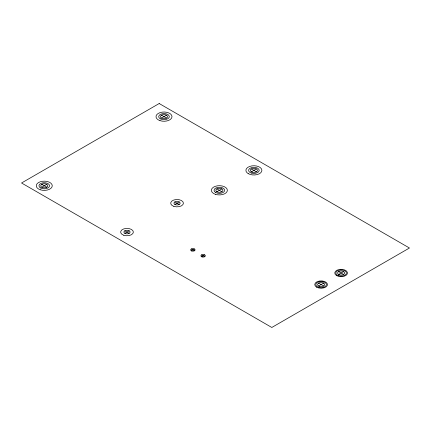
<?xml version="1.0" encoding="UTF-8"?>
<svg xmlns="http://www.w3.org/2000/svg" width="431" height="431" viewBox="0 0 431 431"><rect width="100%" height="100%" fill="white"/><g stroke="black" fill="none" stroke-linecap="round" stroke-linejoin="round"><path stroke-width="0.65" d="M41.764 187.216A3.54 2.042 0 0 0 47.685 186.3A3.54 2.042 0 0 0 43.348 183.795A3.54 2.042 0 0 0 41.764 187.216L46.769 184.323M161.501 118.083A3.54 2.042 0 0 0 167.422 117.167A3.54 2.042 0 0 0 163.09 114.662A3.54 2.042 0 0 0 161.501 118.083L166.506 115.196M124.807 233.343A3.098 1.789 0 0 0 129.99 232.541A3.098 1.789 0 0 0 126.197 230.348A3.098 1.789 0 0 0 124.807 233.343L129.187 230.811M174.857 204.445A3.098 1.789 0 0 0 180.039 203.642A3.098 1.789 0 0 0 176.247 201.455A3.098 1.789 0 0 0 174.857 204.445L179.237 201.918M216.949 191.703L221.782 188.913M251.397 171.813L256.316 168.974M191.305 250.783L194.435 248.978M201.568 256.709L204.698 254.904M318.606 286.012L323.611 283.119M338.626 274.45L343.631 271.562M161.501 115.196L166.506 118.083M251.483 168.974L256.316 171.764M216.863 188.864L221.782 191.703M338.626 271.562L343.631 274.45M318.606 283.119L323.611 286.012M174.857 201.918L179.237 204.445M194.435 250.783L191.305 248.978M204.698 256.709L201.568 254.904M124.807 230.811L129.187 233.343M41.764 184.323L46.769 187.216M159.19 103.526L21.55 182.992L271.81 327.474L409.45 248.008L159.19 103.526M252.13 172.136A3.54 2.042 0 0 0 257.436 170.369A3.54 2.042 0 0 0 252.13 168.596A3.54 2.042 0 0 0 252.13 172.136M216.863 191.752A3.54 2.042 0 0 0 222.784 190.836A3.54 2.042 0 0 0 218.447 188.336A3.54 2.042 0 0 0 216.863 191.752M248.24 173.634A8 4.617 0 0 0 261.628 171.565A8 4.617 0 0 0 251.828 165.908A8 4.617 0 0 0 248.24 173.634M251.246 173.025A5.307 3.065 0 0 0 259.209 170.369A5.307 3.065 0 0 0 251.246 167.713A5.307 3.065 0 0 0 251.246 173.025M40.266 189.769A8 4.617 0 0 0 52.264 185.772A8 4.617 0 0 0 40.266 181.769A8 4.617 0 0 0 40.266 189.769M215.365 194.306A8 4.617 0 0 0 227.363 190.308A8 4.617 0 0 0 215.365 186.305A8 4.617 0 0 0 215.365 194.306M160.003 120.637A8 4.617 0 0 0 172.007 116.639A8 4.617 0 0 0 160.003 112.636A8 4.617 0 0 0 160.003 120.637M318.45 287.218A5.307 3.065 0 0 0 326.418 284.568A5.307 3.065 0 0 0 318.45 281.912A5.307 3.065 0 0 0 318.45 287.218M338.475 275.662A5.307 3.065 0 0 0 346.438 273.006A5.307 3.065 0 0 0 338.475 270.35A5.307 3.065 0 0 0 338.475 275.662M215.608 192.474A5.307 3.065 0 0 0 224.492 191.1A5.307 3.065 0 0 0 217.989 187.345A5.307 3.065 0 0 0 215.608 192.474M160.251 118.805A5.307 3.065 0 0 0 169.135 117.431A5.307 3.065 0 0 0 162.632 113.676A5.307 3.065 0 0 0 160.251 118.805M336.622 275.608A6.368 3.68 0 0 0 347.278 273.96A6.368 3.68 0 0 0 339.477 269.456A6.368 3.68 0 0 0 336.622 275.608M339.359 274.779A3.54 2.042 0 0 0 344.665 273.006A3.54 2.042 0 0 0 339.359 271.239A3.54 2.042 0 0 0 339.359 274.779M319.339 286.335A3.54 2.042 0 0 0 324.645 284.568A3.54 2.042 0 0 0 319.339 282.795A3.54 2.042 0 0 0 319.339 286.335M316.602 287.165A6.368 3.68 0 0 0 327.258 285.516A6.368 3.68 0 0 0 319.457 281.012A6.368 3.68 0 0 0 316.602 287.165M123.81 235.261A6.368 3.68 0 0 0 133.368 232.077A6.368 3.68 0 0 0 123.81 228.893A6.368 3.68 0 0 0 123.81 235.261M173.86 206.363A6.368 3.68 0 0 0 183.417 203.179A6.368 3.68 0 0 0 173.86 199.995A6.368 3.68 0 0 0 173.86 206.363M202.026 256.908A2.214 1.277 0 0 0 205.345 255.804A2.214 1.277 0 0 0 202.026 254.699A2.214 1.277 0 0 0 202.026 256.908M40.509 187.938A5.307 3.065 0 0 0 49.393 186.564A5.307 3.065 0 0 0 42.89 182.809A5.307 3.065 0 0 0 40.509 187.938M191.763 250.987A2.214 1.277 0 0 0 195.081 249.883A2.214 1.277 0 0 0 191.763 248.773A2.214 1.277 0 0 0 191.763 250.987"/></g></svg>
